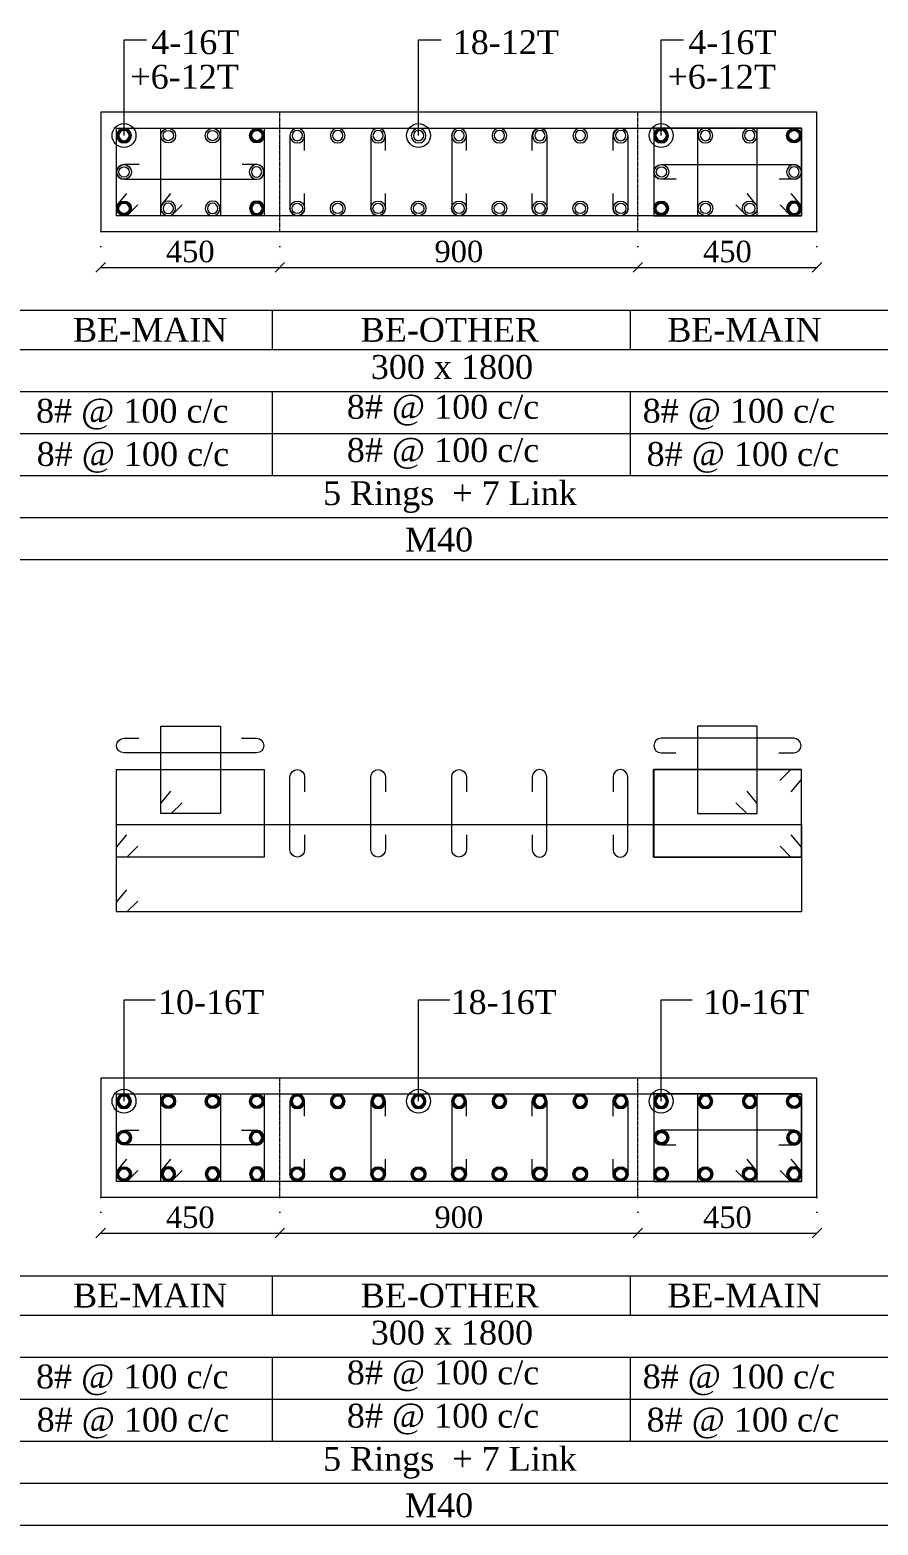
# Model space of a CAD drawing. Header units: millimetres. Extents: x 303 to 27724, y 300 to 68956.
# Drawn here: x 16775 to 18907, y 39819 to 43579 of the extents above; entities that cross this region are included whole.
import ezdxf

# ---------------------------------------------------------------- set-up
doc = ezdxf.new("R2010")
doc.units = ezdxf.units.MM
doc.linetypes.add('( Hidden )', pattern=[0.375, 0.25, -0.125])
doc.linetypes.add('DOT2', pattern=[0.125, 0, -0.125])
doc.layers.get('Defpoints').update_dxf_attribs({"lineweight": 0})
for name, color, linetype, lineweight in [('S-COL. STEEL DIA', 1, 'Continuous', 9), ('S-DIM FOOTING', 7, 'Continuous', 0), ('S-SECTION', 5, 'Continuous', 0), ('S-SECTION MARK', 7, 'Continuous', 0), ('S-SHEET', 7, 'Continuous', 0), ('S-STEEL', 1, 'Continuous', 9), ('S-STEEL-1', 1, 'Continuous', 0), ('S-STEEL-1 C.S.', 106, 'Continuous', 0), ('S-TEXT', 7, 'Continuous', 0)]:
    doc.layers.add(name, color=color, linetype=linetype, lineweight=lineweight)
doc.styles.add('AR', font='ARIALUNI.TTF', dxfattribs={"width": 0.8})
doc.styles.add('S-ROMANS', font='times.ttf')
doc.styles.add('TEXT', font='times.ttf')
doc.dimstyles.new('100', dxfattribs={"dimtxt": 180, "dimasz": 80, "dimexe": 0.18, "dimexo": 0.0625, "dimgap": 1, "dimtad": 1, "dimdec": 0, "dimzin": 0, "dimdsep": 46, "dimtxsty": 'AR', "dimblk": 'DOT', "dimcen": 0.09, "dimse1": 1, "dimse2": 1, "dimclrd": 50, "dimclrt": 256, "dimadec": 0, "dimazin": 0, "dimtfac": 1, "dimtdec": 0, "dimtix": 1, "dimtofl": 0, "dimtmove": 2, "dimatfit": 0, "dimfxl": 1, "dimtolj": 1, "dimtzin": 0, "dimlwd": -1, "dimarcsym": 0})
doc.dimstyles.new('SETU', dxfattribs={"dimtxt": 230, "dimasz": 0.2, "dimexe": 0.1, "dimexo": 0.1, "dimgap": 0.05, "dimtad": 1, "dimdec": 0, "dimzin": 0, "dimdsep": 46, "dimtxsty": 'TEXT', "dimblk": 'OBLIQUE', "dimcen": 0.09, "dimdle": 0.1, "dimclrd": 4, "dimclre": 256, "dimclrt": 256, "dimadec": 1, "dimazin": 0, "dimtfac": 1, "dimtdec": 0, "dimtix": 1, "dimtofl": 0, "dimtmove": 2, "dimatfit": 0, "dimfxl": 1, "dimtolj": 1, "dimtzin": 0, "dimlwd": -1, "dimlwe": -1, "dimarcsym": 1})

# ---------------------------------------------------------------- blocks, each defined once
blk = doc.blocks.new('*U4')
at = {"layer": 'S-COL. STEEL DIA'}
h = blk.add_hatch(color=256, dxfattribs=at)
h.dxf.hatch_style = 1
h.paths.add_polyline_path([(-18.5, 0, 1), (18.5, 0, 1)])
h.paths.add_polyline_path([(13, 0, -1), (-13, 0, -1)], flags=16)
at = {"layer": 'S-COL. STEEL DIA', "lineweight": 5}
for radius in [18.5, 13]:
    blk.add_circle((0, 0), radius, dxfattribs=at)
blk = doc.blocks.new('_Oblique')
at = {"color": 0, "linetype": 'ByBlock', "lineweight": -2}
blk.add_line((-0.5, -0.5), (0.5, 0.5), dxfattribs=at)
blk = doc.blocks.new('*D2187')
at = {"layer": 'Defpoints', "color": 0}
for p in [(16953.2, 40643.5), (17403.2, 40643.5), (17403.2, 40553.7)]:
    blk.add_point(p, dxfattribs=at)
at = {"layer": 'S-DIM FOOTING', "linetype": 'DOT2', "ltscale": 300}
for p, q in [((16953.2, 40643.4), (16953.2, 40553.5)), ((17403.2, 40643.4), (17403.2, 40553.5))]:
    blk.add_line(p, q, dxfattribs=at)
at = {"layer": 'S-DIM FOOTING', "ltscale": 300}
blk.add_line((16953.1, 40553.7), (17403.3, 40553.7), dxfattribs=at)
at = {"layer": 'S-DIM FOOTING', "linetype": 'ByBlock', "xscale": 24, "yscale": 24, "zscale": 24, "rotation": 180}
blk.add_blockref('_Oblique', (16953.2, 40553.7), dxfattribs=at)
at = {"layer": 'S-DIM FOOTING', "linetype": 'ByBlock', "xscale": 24, "yscale": 24, "zscale": 24}
blk.add_blockref('_Oblique', (17403.2, 40553.7), dxfattribs=at)
at = {"layer": 'S-DIM FOOTING', "insert": (17178.2, 40593.1), "char_height": 54, "attachment_point": 5, "style": 'TEXT'}
blk.add_mtext('\\A1;450', dxfattribs=at)
blk = doc.blocks.new('*D2188')
at = {"layer": 'Defpoints', "color": 0}
for p in [(17403.2, 40643.5), (18303.2, 40643.5), (18303.2, 40553.7)]:
    blk.add_point(p, dxfattribs=at)
at = {"layer": 'S-DIM FOOTING', "linetype": 'DOT2', "ltscale": 300}
for p, q in [((17403.2, 40643.4), (17403.2, 40553.5)), ((18303.2, 40643.4), (18303.2, 40553.5))]:
    blk.add_line(p, q, dxfattribs=at)
at = {"layer": 'S-DIM FOOTING', "ltscale": 300}
blk.add_line((17403.1, 40553.7), (18303.3, 40553.7), dxfattribs=at)
at = {"layer": 'S-DIM FOOTING', "linetype": 'ByBlock', "xscale": 24, "yscale": 24, "zscale": 24, "rotation": 180}
blk.add_blockref('_Oblique', (17403.2, 40553.7), dxfattribs=at)
at = {"layer": 'S-DIM FOOTING', "linetype": 'ByBlock', "xscale": 24, "yscale": 24, "zscale": 24}
blk.add_blockref('_Oblique', (18303.2, 40553.7), dxfattribs=at)
at = {"layer": 'S-DIM FOOTING', "insert": (17853.2, 40593.2), "char_height": 54, "attachment_point": 5, "style": 'TEXT'}
blk.add_mtext('\\A1;900', dxfattribs=at)
blk = doc.blocks.new('*D2189')
at = {"layer": 'Defpoints', "color": 0}
for p in [(18303.2, 40643.5), (18753.2, 40643.5), (18753.2, 40553.7)]:
    blk.add_point(p, dxfattribs=at)
at = {"layer": 'S-DIM FOOTING', "linetype": 'DOT2', "ltscale": 300}
for p, q in [((18303.2, 40643.4), (18303.2, 40553.5)), ((18753.2, 40643.4), (18753.2, 40553.5))]:
    blk.add_line(p, q, dxfattribs=at)
at = {"layer": 'S-DIM FOOTING', "ltscale": 300}
blk.add_line((18303.1, 40553.7), (18753.3, 40553.7), dxfattribs=at)
at = {"layer": 'S-DIM FOOTING', "linetype": 'ByBlock', "xscale": 24, "yscale": 24, "zscale": 24, "rotation": 180}
blk.add_blockref('_Oblique', (18303.2, 40553.7), dxfattribs=at)
at = {"layer": 'S-DIM FOOTING', "linetype": 'ByBlock', "xscale": 24, "yscale": 24, "zscale": 24}
blk.add_blockref('_Oblique', (18753.2, 40553.7), dxfattribs=at)
at = {"layer": 'S-DIM FOOTING', "insert": (18528.2, 40593.1), "char_height": 54, "attachment_point": 5, "style": 'TEXT'}
blk.add_mtext('\\A1;450', dxfattribs=at)
blk = doc.blocks.new('_Dot')
at = {"linetype": 'ByBlock', "lineweight": -2}
blk.add_line((-0.5, 0), (-1, 0), dxfattribs=at)
at = {"linetype": 'ByBlock', "const_width": 0.5}
blk.add_lwpolyline([(-0.25, 0, 1), (0.25, 0, 1)], format="xyb", close=True, dxfattribs=at)
blk = doc.blocks.new('*U6')
at = {"layer": 'S-COL. STEEL DIA', "lineweight": 5}
for radius in [18.5, 13, 13]:
    blk.add_circle((0, 0), radius, dxfattribs=at)
blk = doc.blocks.new('*D2190')
at = {"layer": 'Defpoints', "color": 0}
for p in [(16953.2, 43071.6), (17403.2, 43071.6), (17403.2, 42981.7)]:
    blk.add_point(p, dxfattribs=at)
at = {"layer": 'S-DIM FOOTING', "linetype": 'DOT2', "ltscale": 300}
for p, q in [((16953.2, 43071.5), (16953.2, 42981.6)), ((17403.2, 43071.5), (17403.2, 42981.6))]:
    blk.add_line(p, q, dxfattribs=at)
at = {"layer": 'S-DIM FOOTING', "ltscale": 300}
blk.add_line((16953.1, 42981.7), (17403.3, 42981.7), dxfattribs=at)
at = {"layer": 'S-DIM FOOTING', "linetype": 'ByBlock', "xscale": 24, "yscale": 24, "zscale": 24, "rotation": 180}
blk.add_blockref('_Oblique', (16953.2, 42981.7), dxfattribs=at)
at = {"layer": 'S-DIM FOOTING', "linetype": 'ByBlock', "xscale": 24, "yscale": 24, "zscale": 24}
blk.add_blockref('_Oblique', (17403.2, 42981.7), dxfattribs=at)
at = {"layer": 'S-DIM FOOTING', "insert": (17178.2, 43021.2), "char_height": 54, "attachment_point": 5, "style": 'TEXT'}
blk.add_mtext('\\A1;450', dxfattribs=at)
blk = doc.blocks.new('*D2191')
at = {"layer": 'Defpoints', "color": 0}
for p in [(17403.2, 43071.6), (18303.2, 43071.6), (18303.2, 42981.7)]:
    blk.add_point(p, dxfattribs=at)
at = {"layer": 'S-DIM FOOTING', "linetype": 'DOT2', "ltscale": 300}
for p, q in [((17403.2, 43071.5), (17403.2, 42981.6)), ((18303.2, 43071.5), (18303.2, 42981.6))]:
    blk.add_line(p, q, dxfattribs=at)
at = {"layer": 'S-DIM FOOTING', "ltscale": 300}
blk.add_line((17403.1, 42981.7), (18303.3, 42981.7), dxfattribs=at)
at = {"layer": 'S-DIM FOOTING', "linetype": 'ByBlock', "xscale": 24, "yscale": 24, "zscale": 24, "rotation": 180}
blk.add_blockref('_Oblique', (17403.2, 42981.7), dxfattribs=at)
at = {"layer": 'S-DIM FOOTING', "linetype": 'ByBlock', "xscale": 24, "yscale": 24, "zscale": 24}
blk.add_blockref('_Oblique', (18303.2, 42981.7), dxfattribs=at)
at = {"layer": 'S-DIM FOOTING', "insert": (17853.2, 43021.3), "char_height": 54, "attachment_point": 5, "style": 'TEXT'}
blk.add_mtext('\\A1;900', dxfattribs=at)
blk = doc.blocks.new('*D2192')
at = {"layer": 'Defpoints', "color": 0}
for p in [(18303.2, 43071.6), (18753.2, 43071.6), (18753.2, 42981.7)]:
    blk.add_point(p, dxfattribs=at)
at = {"layer": 'S-DIM FOOTING', "linetype": 'DOT2', "ltscale": 300}
for p, q in [((18303.2, 43071.5), (18303.2, 42981.6)), ((18753.2, 43071.5), (18753.2, 42981.6))]:
    blk.add_line(p, q, dxfattribs=at)
at = {"layer": 'S-DIM FOOTING', "ltscale": 300}
blk.add_line((18303.1, 42981.7), (18753.3, 42981.7), dxfattribs=at)
at = {"layer": 'S-DIM FOOTING', "linetype": 'ByBlock', "xscale": 24, "yscale": 24, "zscale": 24, "rotation": 180}
blk.add_blockref('_Oblique', (18303.2, 42981.7), dxfattribs=at)
at = {"layer": 'S-DIM FOOTING', "linetype": 'ByBlock', "xscale": 24, "yscale": 24, "zscale": 24}
blk.add_blockref('_Oblique', (18753.2, 42981.7), dxfattribs=at)
at = {"layer": 'S-DIM FOOTING', "insert": (18528.2, 43021.2), "char_height": 54, "attachment_point": 5, "style": 'TEXT'}
blk.add_mtext('\\A1;450', dxfattribs=at)

msp = doc.modelspace()

# ---------------------------------------------------------------- linework, layer by layer
at = {"layer": 'S-SECTION'}
for points, elevation in [([(18753.2, 43071.6), (18753.2, 43371.6), (16953.2, 43371.6), (16953.2, 43071.6)], 1.3), ([(18753.2, 40643.5), (18753.2, 40943.5), (16953.2, 40943.5), (16953.2, 40643.5)], 4.5)]:
    msp.add_lwpolyline(points, close=True, dxfattribs=dict(at, elevation=elevation))
at = {"layer": 'S-SHEET'}
for p, q in [((303, 42874.5, 7.3), (27724.1, 42874.5, 7.3)), ((17383.7, 42874.3, 0.6), (17383.7, 42774.8, 0.6)), ((18283.7, 42874.3, 0.6), (18283.7, 42774.8, 0.6)), ((303, 42775, -0.8), (27724.1, 42775, -0.8)), ((303, 42669.8, -0.8), (27724.1, 42669.8, -0.8)), ((303, 42669.8, -0.8), (27724.1, 42669.8, -0.8)), ((17383.7, 42669.6, 0.6), (17383.7, 42458.3, 0.6)), ((18283.7, 42669.6, 0.6), (18283.7, 42458.3, 0.6)), ((303, 42564, -0.8), (27724.1, 42564, -0.8)), ((303, 42458.4, -0.8), (27724.1, 42458.4, -0.8)), ((303, 42352.9, -0.8), (27724.1, 42352.9, -0.8)), ((303, 40446.5, 7.3), (27724.1, 40446.5, 7.3)), ((17383.7, 40446.3, 3.8), (17383.7, 40346.8, 3.8)), ((18283.7, 40446.3, 3.8), (18283.7, 40346.8, 3.8)), ((303, 40346.9, -0.7), (27724.1, 40346.9, -0.7)), ((303, 40241.7, -0.7), (27724.1, 40241.7, -0.7)), ((303, 40241.7, -0.7), (27724.1, 40241.7, -0.7)), ((17383.7, 40241.5, 3.8), (17383.7, 40030.2, 3.8)), ((18283.7, 40241.5, 3.8), (18283.7, 40030.2, 3.8)), ((303, 40135.9, -0.7), (27724.1, 40135.9, -0.7)), ((303, 40030.4, -0.7), (27724.1, 40030.4, -0.7)), ((303, 39924.9, -0.7), (27724.1, 39924.9, -0.7))]:
    msp.add_line(p, q, dxfattribs=at)
at = {"layer": 'S-SHEET', "color": 0}
for p, q in [((303, 42247.4, -0.8), (27724.1, 42247.4, -0.8)), ((303, 39819.4, -0.7), (27724.1, 39819.4, -0.7))]:
    msp.add_line(p, q, dxfattribs=at)
at = {"layer": 'S-STEEL', "color": 1}
for points, elevation in [([(17046.8, 43138.9), (17019.2, 43111.6), (16993.2, 43111.6), (16993.2, 43331.6), (18714, 43331.6), (18714, 43111.6), (16993.2, 43111.6), (16993.2, 43136.6), (17018.4, 43167.5)], 1.3), ([(18659.7, 41691.7), (18687.2, 41719), (18713.2, 41719), (18713.2, 41499), (18342.4, 41499), (18342.4, 41719), (18713.2, 41719), (18713.2, 41694), (18688, 41663.1)], 4.5), ([(17046.8, 41388.2), (17019.2, 41360.9), (16993.2, 41360.9), (16993.2, 41580.9), (18714, 41580.9), (18714, 41360.9), (16993.2, 41360.9), (16993.2, 41386), (17018.4, 41416.8)], 4.5), ([(17046.8, 40710.8), (17019.2, 40683.5), (16993.2, 40683.5), (16993.2, 40903.5), (18714, 40903.5), (18714, 40683.5), (16993.2, 40683.5), (16993.2, 40708.5), (17018.4, 40739.4)], 4.5)]:
    msp.add_lwpolyline(points, dxfattribs=dict(at, elevation=elevation))
at = {"layer": 'S-STEEL', "color": 3}
for points, elevation in [([(17465.6, 43275.4), (17465.6, 43313.1, 1), (17428.7, 43313.1), (17428.7, 43130, 1), (17465.6, 43130), (17465.6, 43167.3)], 1.3), ([(17668.8, 43275.4), (17668.8, 43313.1, 1), (17631.9, 43313.1), (17631.9, 43130, 1), (17668.8, 43130), (17668.8, 43167.3)], 1.3), ([(17872.1, 43275.4), (17872.1, 43313.1, 1), (17835.2, 43313.1), (17835.2, 43130, 1), (17872.1, 43130), (17872.1, 43167.3)], 1.3), ([(18037.6, 43275.4), (18037.6, 43313.1, -1), (18074.5, 43313.1), (18074.5, 43130, -1), (18037.6, 43130), (18037.6, 43167.3)], 1.3), ([(18240.8, 43275.4), (18240.8, 43313.1, -1), (18277.7, 43313.1), (18277.7, 43130, -1), (18240.8, 43130), (18240.8, 43167.3)], 1.3), ([(17049.4, 43240), (17011.7, 43240, 1), (17011.7, 43203.1), (17345.6, 43203.1, 1), (17345.6, 43240), (17308.3, 43240)], 1.3), ([(18399.4, 43203.1), (18361.7, 43203.1, -1), (18361.7, 43240), (18695.6, 43240, -1), (18695.6, 43203.1), (18658.3, 43203.1)], 1.3), ([(17307.1, 41797.9), (17344.8, 41797.9, -1), (17344.8, 41761), (17011.7, 41761, -1), (17011.7, 41797.9), (17048.9, 41797.9)], 4.5), ([(18657.1, 41761), (18694.8, 41761, 1), (18694.8, 41797.9), (18361.7, 41797.9, 1), (18361.7, 41761), (18398.9, 41761)], 4.5), ([(17465.6, 41555.1), (17465.6, 41517.4, -1), (17428.7, 41517.4), (17428.7, 41700.5, -1), (17465.6, 41700.5), (17465.6, 41663.3)], 4.5), ([(17668.8, 41555.1), (17668.8, 41517.4, -1), (17631.9, 41517.4), (17631.9, 41700.5, -1), (17668.8, 41700.5), (17668.8, 41663.3)], 4.5), ([(17872.1, 41555.1), (17872.1, 41517.4, -1), (17835.2, 41517.4), (17835.2, 41700.5, -1), (17872.1, 41700.5), (17872.1, 41663.3)], 4.5), ([(18037.6, 41555.1), (18037.6, 41517.4, 1), (18074.5, 41517.4), (18074.5, 41700.5, 1), (18037.6, 41700.5), (18037.6, 41663.3)], 4.5), ([(18240.8, 41555.1), (18240.8, 41517.4, 1), (18277.7, 41517.4), (18277.7, 41700.5, 1), (18240.8, 41700.5), (18240.8, 41663.3)], 4.5), ([(17465.6, 40847.4), (17465.6, 40885.1, 1), (17428.7, 40885.1), (17428.7, 40702, 1), (17465.6, 40702), (17465.6, 40739.2)], 4.5), ([(17668.8, 40847.4), (17668.8, 40885.1, 1), (17631.9, 40885.1), (17631.9, 40702, 1), (17668.8, 40702), (17668.8, 40739.2)], 4.5), ([(17872.1, 40847.4), (17872.1, 40885.1, 1), (17835.2, 40885.1), (17835.2, 40702, 1), (17872.1, 40702), (17872.1, 40739.2)], 4.5), ([(18037.6, 40847.4), (18037.6, 40885.1, -1), (18074.5, 40885.1), (18074.5, 40702, -1), (18037.6, 40702), (18037.6, 40739.2)], 4.5), ([(18240.8, 40847.4), (18240.8, 40885.1, -1), (18277.7, 40885.1), (18277.7, 40702, -1), (18240.8, 40702), (18240.8, 40739.2)], 4.5), ([(17307.1, 40812), (17344.8, 40812, -1), (17344.8, 40775.1), (17011.7, 40775.1, -1), (17011.7, 40812), (17048.9, 40812)], 4.5), ([(18657.1, 40775.1), (18694.8, 40775.1, 1), (18694.8, 40812), (18361.7, 40812, 1), (18361.7, 40775.1), (18398.9, 40775.1)], 4.5)]:
    msp.add_lwpolyline(points, format="xyb", dxfattribs=dict(at, elevation=elevation))
at = {"layer": 'S-STEEL-1', "color": 6}
for points, elevation in [([(17046.8, 43138.9), (17019.2, 43111.6), (16993.2, 43111.6), (16993.2, 43331.6), (17364, 43331.6), (17364, 43111.6), (16993.2, 43111.6), (16993.2, 43136.6), (17018.4, 43167.5)], 1.3), ([(18660.5, 43138.9), (18688, 43111.6), (18714, 43111.6), (18714, 43331.6), (18343.2, 43331.6), (18343.2, 43111.6), (18714, 43111.6), (18714, 43136.6), (18688.8, 43167.5)], 1.3), ([(17046.8, 41526.3), (17019.2, 41499), (16993.2, 41499), (16993.2, 41719), (17364, 41719), (17364, 41499), (16993.2, 41499), (16993.2, 41524), (17018.4, 41554.9)], 4.5), ([(18660.5, 41526.3), (18688, 41499), (18714, 41499), (18714, 41719), (18343.2, 41719), (18343.2, 41499), (18714, 41499), (18714, 41524), (18688.8, 41554.9)], 4.5), ([(17046.8, 40710.8), (17019.2, 40683.5), (16993.2, 40683.5), (16993.2, 40903.5), (17364, 40903.5), (17364, 40683.5), (16993.2, 40683.5), (16993.2, 40708.5), (17018.4, 40739.4)], 4.5), ([(18660.5, 40710.8), (18688, 40683.5), (18714, 40683.5), (18714, 40903.5), (18343.2, 40903.5), (18343.2, 40683.5), (18714, 40683.5), (18714, 40708.5), (18688.8, 40739.4)], 4.5)]:
    msp.add_lwpolyline(points, dxfattribs=dict(at, elevation=elevation))
at = {"layer": 'S-STEEL-1', "color": 41}
for points, elevation in [([(17158.1, 43138.9), (17130.5, 43111.6), (17104.5, 43111.6), (17104.5, 43331.6), (17253.9, 43331.6), (17253.9, 43111.6), (17104.5, 43111.6), (17104.5, 43136.6), (17129.7, 43167.5)], 1.3), ([(18549.2, 43138.9), (18576.7, 43111.6), (18602.7, 43111.6), (18602.7, 43331.6), (18453.3, 43331.6), (18453.3, 43111.6), (18602.7, 43111.6), (18602.7, 43136.6), (18577.5, 43167.5)], 1.3), ([(17158.1, 41635.7), (17130.5, 41608.4), (17104.5, 41608.4), (17104.5, 41828.4), (17253.9, 41828.4), (17253.9, 41608.4), (17104.5, 41608.4), (17104.5, 41633.4), (17129.7, 41664.3)], 4.5), ([(18549.2, 41635.7), (18576.7, 41608.4), (18602.7, 41608.4), (18602.7, 41828.4), (18453.3, 41828.4), (18453.3, 41608.4), (18602.7, 41608.4), (18602.7, 41633.4), (18577.5, 41664.3)], 4.5), ([(17158.1, 40710.8), (17130.5, 40683.5), (17104.5, 40683.5), (17104.5, 40903.5), (17253.9, 40903.5), (17253.9, 40683.5), (17104.5, 40683.5), (17104.5, 40708.5), (17129.7, 40739.4)], 4.5), ([(18549.2, 40710.8), (18576.7, 40683.5), (18602.7, 40683.5), (18602.7, 40903.5), (18453.3, 40903.5), (18453.3, 40683.5), (18602.7, 40683.5), (18602.7, 40708.5), (18577.5, 40739.4)], 4.5)]:
    msp.add_lwpolyline(points, dxfattribs=dict(at, elevation=elevation))
at = {"layer": 'S-STEEL-1 C.S.', "color": 8, "linetype": '( Hidden )'}
for p, q in [((17403.2, 43071.6, 1.3), (17403.2, 43371.6, 1.3)), ((18303.2, 43071.6, 1.3), (18303.2, 43371.6, 1.3)), ((17403.2, 40643.5, 4.5), (17403.2, 40943.5, 4.5)), ((18303.2, 40643.5, 4.5), (18303.2, 40943.5, 4.5))]:
    msp.add_line(p, q, dxfattribs=at)

# ---------------------------------------------------------------- block references
at = {"layer": 'S-COL. STEEL DIA', "xscale": -1, "rotation": 180}
for name, p in [('*U4', (17011.7, 43313.1, 1.3)), ('*U6', (17447.2, 43313.1, 1.3)), ('*U6', (17548.8, 43313.1, 1.3)), ('*U6', (17650.4, 43313.1, 1.3)), ('*U6', (17752, 43313.1, 1.3)), ('*U6', (17853.6, 43313.1, 1.3)), ('*U6', (17955.2, 43313.1, 1.3)), ('*U6', (18056.8, 43313.1, 1.3)), ('*U6', (18158.4, 43313.1, 1.3)), ('*U6', (18260.1, 43313.1, 1.3)), ('*U4', (18361.7, 43313.1, 1.3)), ('*U6', (18473, 43313.1, 1.3)), ('*U6', (18584.3, 43313.1, 1.3)), ('*U4', (17011.7, 40885.1, 4.5)), ('*U4', (17447.2, 40885.1, 4.5)), ('*U4', (17548.8, 40885.1, 4.5)), ('*U4', (17650.4, 40885.1, 4.5)), ('*U4', (17752, 40885.1, 4.5)), ('*U4', (17853.6, 40885.1, 4.5)), ('*U4', (17955.2, 40885.1, 4.5)), ('*U4', (18056.8, 40885.1, 4.5)), ('*U4', (18158.4, 40885.1, 4.5)), ('*U4', (18260.1, 40885.1, 4.5)), ('*U4', (18361.7, 40885.1, 4.5)), ('*U4', (18473, 40885.1, 4.5)), ('*U4', (18584.3, 40885.1, 4.5))]:
    msp.add_blockref(name, p, dxfattribs=at)
at = {"layer": 'S-COL. STEEL DIA', "rotation": 180}
for name, p in [('*U6', (17123, 43313.1, 1.3)), ('*U6', (17234.3, 43313.1, 1.3)), ('*U4', (17345.6, 43313.1, 1.3)), ('*U4', (18695.6, 43313.1, 1.3)), ('*U4', (17123, 40885.1, 4.5)), ('*U4', (17234.3, 40885.1, 4.5)), ('*U4', (17345.6, 40885.1, 4.5)), ('*U4', (18695.6, 40885.1, 4.5))]:
    msp.add_blockref(name, p, dxfattribs=at)
at = {"layer": 'S-COL. STEEL DIA'}
for name, p in [('*U6', (17011.7, 43221.6, 1.3)), ('*U6', (18362.5, 43221.6, 1.3)), ('*U4', (17011.7, 43130, 1.3)), ('*U6', (17447.2, 43130, 1.3)), ('*U6', (17548.8, 43130, 1.3)), ('*U6', (17650.4, 43130, 1.3)), ('*U6', (17752, 43130, 1.3)), ('*U6', (17853.6, 43130, 1.3)), ('*U6', (17955.2, 43130, 1.3)), ('*U6', (18056.8, 43130, 1.3)), ('*U6', (18158.4, 43130, 1.3)), ('*U6', (18260.1, 43130, 1.3)), ('*U4', (18361.7, 43130, 1.3)), ('*U6', (18473, 43130, 1.3)), ('*U6', (18584.3, 43130, 1.3)), ('*U4', (17011.7, 40793.5, 4.5)), ('*U4', (18362.5, 40793.5, 4.5)), ('*U4', (17011.7, 40702, 4.5)), ('*U4', (17447.2, 40702, 4.5)), ('*U4', (17548.8, 40702, 4.5)), ('*U4', (17650.4, 40702, 4.5)), ('*U4', (17752, 40702, 4.5)), ('*U4', (17853.6, 40702, 4.5)), ('*U4', (17955.2, 40702, 4.5)), ('*U4', (18056.8, 40702, 4.5)), ('*U4', (18158.4, 40702, 4.5)), ('*U4', (18260.1, 40702, 4.5)), ('*U4', (18361.7, 40702, 4.5)), ('*U4', (18473, 40702, 4.5)), ('*U4', (18584.3, 40702, 4.5))]:
    msp.add_blockref(name, p, dxfattribs=at)
at = {"layer": 'S-COL. STEEL DIA', "xscale": -1}
for name, p in [('*U6', (17344.8, 43221.6, 1.3)), ('*U6', (18695.6, 43221.6, 1.3)), ('*U6', (17123, 43130, 1.3)), ('*U6', (17234.3, 43130, 1.3)), ('*U4', (17345.6, 43130, 1.3)), ('*U4', (18695.6, 43130, 1.3)), ('*U4', (17344.8, 40793.5, 4.5)), ('*U4', (18695.6, 40793.5, 4.5)), ('*U4', (17123, 40702, 4.5)), ('*U4', (17234.3, 40702, 4.5)), ('*U4', (17345.6, 40702, 4.5)), ('*U4', (18695.6, 40702, 4.5))]:
    msp.add_blockref(name, p, dxfattribs=at)

# ---------------------------------------------------------------- texts
at = {"layer": 'S-TEXT', "color": 7, "style": 'TEXT'}
for s, p in [('4-16T', (17080, 43517.8, 1.3)), ('18-12T', (17837.8, 43517.8, 1.3)), ('4-16T', (18430, 43517.8, 1.3)), ('+6-12T', (17027.6, 43431, 1.3)), ('+6-12T', (18377.6, 43431, 1.3)), ('10-16T', (17097.1, 41104.4, 4.5)), ('18-16T', (17832.5, 41104.4, 4.5)), ('10-16T', (18467.4, 41104.4, 4.5))]:
    msp.add_text(s, height=60, dxfattribs=at).set_placement(p)
at = {"layer": 'S-TEXT', "style": 'S-ROMANS'}
for s, p in [('BE-MAIN ', (16883.7, 42794.6, 0.6)), ('BE-OTHER', (17606.7, 42794.6, 0.6)), ('BE-MAIN ', (18377.2, 42794.6, 0.6)), ('300 x 1800', (17632, 42701.3, 0.6)), ('8# @ 100 c/c', (16790.7, 42591.1, 0.6)), ('8# @ 100 c/c', (17571.7, 42601.1, 0.6)), ('8# @ 100 c/c', (18315.2, 42591.1, 0.6)), ('8# @ 100 c/c', (16792.2, 42482.4, 0.6)), ('8# @ 100 c/c', (17571.7, 42492.4, 0.6)), ('8# @ 100 c/c', (18325.2, 42482.4, 0.6)), ('5 Rings  + 7 Link', (17512, 42384, 0.6)), ('M40', (17717.9, 42267.2, 0.6)), ('BE-MAIN ', (16883.7, 40366.5, 3.8)), ('BE-OTHER', (17606.7, 40366.5, 3.8)), ('BE-MAIN ', (18377.2, 40366.5, 3.8)), ('300 x 1800', (17632, 40273.3, 3.8)), ('8# @ 100 c/c', (17571.7, 40173, 3.8)), ('8# @ 100 c/c', (16790.7, 40163, 3.8)), ('8# @ 100 c/c', (18315.2, 40163, 3.8)), ('8# @ 100 c/c', (16792.2, 40054.4, 3.8)), ('8# @ 100 c/c', (17571.7, 40064.4, 3.8)), ('8# @ 100 c/c', (18325.2, 40054.4, 3.8)), ('5 Rings  + 7 Link', (17512, 39955.9, 3.8)), ('M40', (17717.9, 39839.2, 3.8))]:
    msp.add_text(s, height=60, dxfattribs=at).set_placement(p)

# ---------------------------------------------------------------- dimensions: what is measured, and where the dimension line sits
at = {"layer": 'S-DIM FOOTING', "ltscale": 300}
for base, p1, p2, picture, middle in [((17403.2, 42981.7, 1), (16953.2, 43071.6, 1.3), (17403.2, 43071.6, 1.3), '*D2190', (17178.2, 43021.2, 1)), ((18303.2, 42981.7, 1), (17403.2, 43071.6, 1.3), (18303.2, 43071.6, 1.3), '*D2191', (17853.2, 43021.3, 1)), ((18753.2, 42981.7, 1), (18303.2, 43071.6, 1.3), (18753.2, 43071.6, 1.3), '*D2192', (18528.2, 43021.2, 1)), ((17403.2, 40553.7, 4.1), (16953.2, 40643.5, 4.5), (17403.2, 40643.5, 4.5), '*D2187', (17178.2, 40593.1, 4.1)), ((18303.2, 40553.7, 4.1), (17403.2, 40643.5, 4.5), (18303.2, 40643.5, 4.5), '*D2188', (17853.2, 40593.2, 4.1)), ((18753.2, 40553.7, 4.1), (18303.2, 40643.5, 4.5), (18753.2, 40643.5, 4.5), '*D2189', (18528.2, 40593.1, 4.1))]:
    dim = msp.add_linear_dim(base=base, p1=p1, p2=p2, angle=180, dimstyle='SETU', override={"dimscale": 1.2, "dimtxt": 45, "dimasz": 20, "dimgap": 10, "dimblk1": 'Oblique', "dimblk2": 'Oblique', "dimsah": 1, "dimclrd": 256, "dimarcsym": 1}, dxfattribs=at)
    dim.commit()
    dim.dimension.update_dxf_attribs({"geometry": picture, "text_midpoint": middle})

# ---------------------------------------------------------------- leaders
at = {"layer": 'S-SECTION MARK'}
for points in [[(17011.7, 43313.1, 1.3), (17011.7, 43553.7, 1.3), (17068.1, 43553.7, 1.3)], [(17752, 43313.1, 1.3), (17752, 43553.7, 1.3), (17808.4, 43553.7, 1.3)], [(18361.7, 43313.1, 1.3), (18361.7, 43553.7, 1.3), (18418.1, 43553.7, 1.3)], [(17011.7, 40885.1, 4.5), (17011.7, 41140.2, 4.5), (17089.9, 41140.2, 4.5)], [(17752, 40885.1, 4.5), (17752, 41140.2, 4.5), (17830.3, 41140.2, 4.5)], [(18361.7, 40885.1, 4.5), (18361.7, 41140.2, 4.5), (18439.9, 41140.2, 4.5)]]:
    msp.add_leader(points, dimstyle='100', override={"dimasz": 60, "dimtad": 0, "dimclrd": 256, "dimldrblk": 'DotBlank', "dimfxl": 50, "dimfxlon": 1, "dimarcsym": 1}, dxfattribs=at)

doc.saveas('drawing.dxf')
